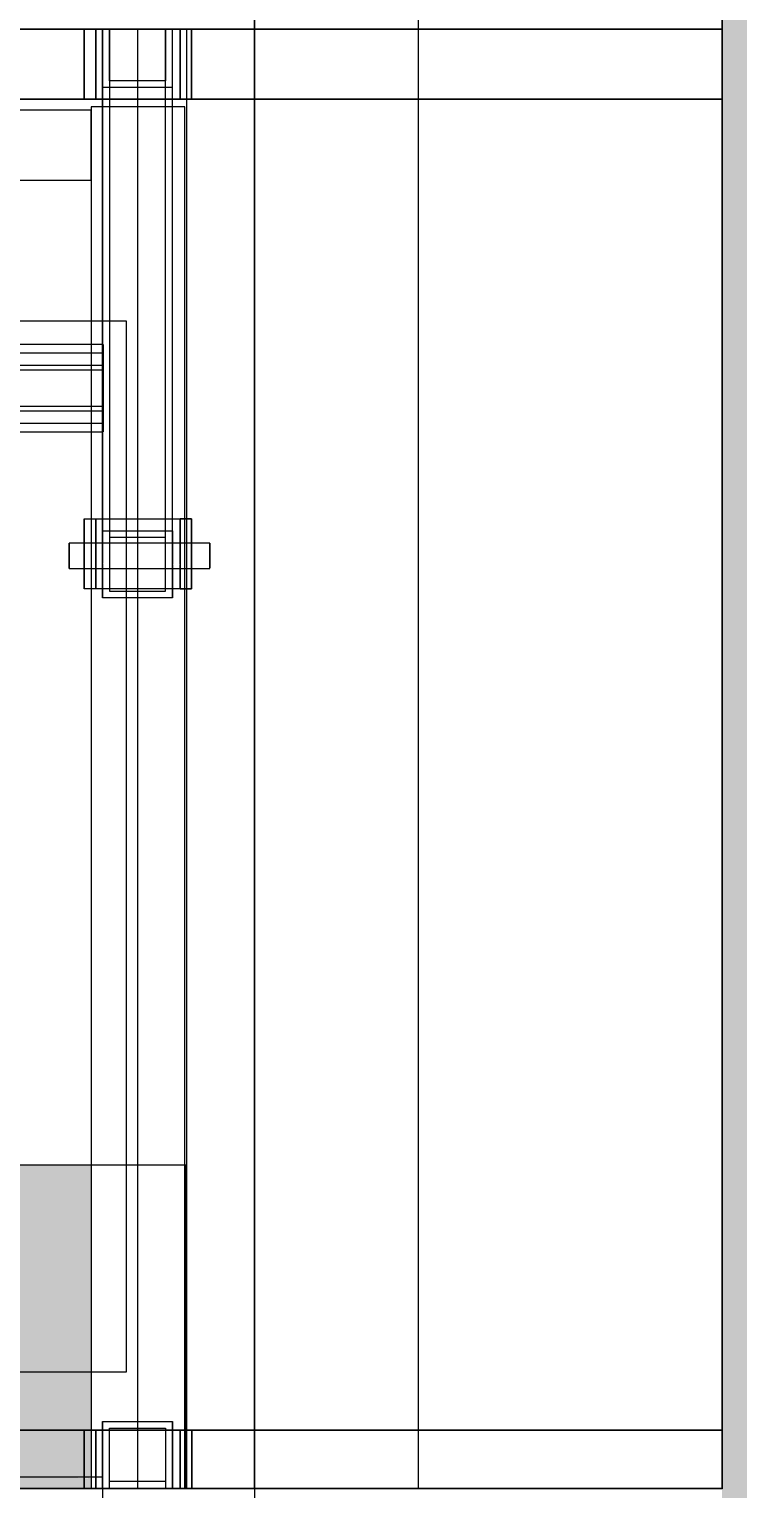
# Model space of a CAD drawing. Header units: millimetres. Extents: x 39486 to 115248, y -1987 to 27400.
# Drawn here: x 75891 to 76194, y 6461 to 7086 of the extents above; entities that cross this region are included whole.
import ezdxf

# ---------------------------------------------------------------- set-up
doc = ezdxf.new("R2010")
doc.units = ezdxf.units.MM
for name, color, linetype, lineweight in [('0-1', 7, 'Continuous', 9), ('A-ANNO-DIMS', 7, 'Continuous', 9), ('A-ANNO-DIMS-25', 7, 'Continuous', 9), ('A-GLAZ', 7, 'Continuous', 9), ('I-WALL', 7, 'Continuous', 9)]:
    doc.layers.add(name, color=color, linetype=linetype, lineweight=lineweight)
doc.layers.add('0-2', color=7, linetype='Continuous', lineweight=9, transparency=0.7)
for name, color, linetype, lineweight, true_color in [('A-DETL', 9, 'Continuous', 9, 0x808080), ('I-FURN-10', 7, 'Continuous', 9, 0xf3f3f3), ('I-FURN-11', 7, 'Continuous', 9, 0xd9d9d9), ('I-FURN-12', 7, 'Continuous', 9, 0xc9c9c9), ('I-FURN-13', 7, 'Continuous', 9, 0xb3b3b3), ('I-FURN-14', 7, 'Continuous', 9, 0xe0e0e0), ('I-FURN-20', 7, 'Continuous', 9, 0xd3d3d3), ('I-FURN-28', 7, 'Continuous', 9, 0xdcdcdc), ('I-FURN-3', 7, 'Continuous', 9, 0xc0c0c0), ('I-FURN-37', 7, 'Continuous', 9, 0xe6e6e6), ('I-FURN-46', 7, 'Continuous', 9, 0x939393), ('I-FURN-7', 7, 'Continuous', 9, 0xe9e9e9), ('I-FURN-78', 7, 'Continuous', 9, 0x818181), ('I-FURN-79', 7, 'Continuous', 9, 0xb9b9b9), ('I-FURN-8', 7, 'Continuous', 9, 0xefefef), ('I-FURN-82', 7, 'Continuous', 9, 0xd5d5d5), ('I-FURN-83', 7, 'Continuous', 9, 0x868686)]:
    doc.layers.add(name, color=color, linetype=linetype, lineweight=lineweight, true_color=true_color)
doc.layers.add('I-FURN-109', color=7, linetype='Continuous', lineweight=9, true_color=0x7f7f7f, transparency=0.7)
doc.styles.add('ISOCPEUR_1', font='isocpeur.ttf', dxfattribs={"width": 0.9, "height": 62.5})
doc.dimstyles.new('ISO-2_5_0_9К_БОЛЬШОЙ_1', dxfattribs={"dimscale": 304.8, "dimtxt": 62.248823, "dimasz": 0.123031, "dimexe": 0.098425, "dimexo": 0.246063, "dimgap": 0, "dimtad": 1, "dimdec": 0, "dimrnd": 10, "dimzin": 0, "dimdsep": 46, "dimtxsty": 'ISOCPEUR_1', "dimblk1": 'OBLIQUE', "dimblk2": 'OBLIQUE', "dimsah": 1, "dimcen": 0.09, "dimdle": 0.098425, "dimazin": 0, "dimtfac": 1, "dimtdec": 4, "dimtix": 1, "dimtmove": 0, "dimatfit": 3, "dimfxl": 1, "dimtvp": 1, "dimtolj": 1, "dimtzin": 0, "dimarcsym": 2})

# ---------------------------------------------------------------- blocks, each defined once
blk = doc.blocks.new('120_Окно_СКБ_1Ст - 120_Окно_СКБ_1Ст 900х2500_h_-19906774-Развертка 2_19-1')
at = {"layer": 'A-GLAZ'}
for p, q in [((48810.29, 7086.35), (48810.29, 7261.33)), ((48880.29, 7261.33), (48880.29, 7086.35)), ((48760.29, 7064.32), (48760.29, 7086.35)), ((48810.29, 7056.35), (48810.29, 7086.35)), ((48880.29, 7086.35), (48880.29, 7056.35)), ((48760.29, 7056.4), (48760.29, 7064.32)), ((48760.29, 6889.83), (48760.29, 7056.35)), ((48810.29, 6486.34), (48810.29, 7056.35)), ((48880.29, 7056.35), (48880.29, 6486.34)), ((48760.29, 6861.56), (48760.29, 6889.83)), ((48760.29, 6490.11), (48760.29, 6861.56)), ((48760.29, 6486.34), (48760.29, 6490.11)), ((48760.29, 6464.32), (48760.29, 6486.34)), ((48810.29, 6461.33), (48810.29, 6486.34)), ((48880.29, 6486.34), (48880.29, 6461.33)), ((48760.29, 6461.45), (48760.29, 6464.32))]:
    blk.add_line(p, q, dxfattribs=at)
blk = doc.blocks.new('Sports-Recreation_Goals-Nets_Unisport_Upward-Hinged-Practice-Basketball-Goall - 5_13-V51-Развертка 2_19-1')
at = {"layer": '0-2'}
blk.add_hatch(color=256, dxfattribs=at).paths.add_polyline_path([(49010.42, 6411.33), (49060.42, 6411.33), (49060.42, 7311.33), (48880.29, 7311.33), (48880.29, 7261.47), (49010.42, 7261.33), (49010.4, 6456.34), (48880.29, 6456.34), (48880.29, 6411.33), (49010.4, 6411.33)])
at = {"layer": '0-1'}
for p, q in [((48737.37, 6866.19), (48730.9, 6866.19)), ((48742.31, 6866.19), (48737.37, 6866.19)), ((48745.18, 6866.19), (48742.31, 6866.19)), ((48755.42, 6866.19), (48745.18, 6866.19)), ((48775.18, 6866.19), (48755.42, 6866.19)), ((48778.44, 6866.19), (48775.18, 6866.19)), ((48783.37, 6866.19), (48778.44, 6866.19)), ((48791.11, 6866.19), (48783.37, 6866.19)), ((48730.9, 6855.41), (48737.37, 6855.41)), ((48737.37, 6855.41), (48742.31, 6855.41)), ((48742.31, 6855.41), (48745.18, 6855.41)), ((48745.18, 6855.41), (48755.42, 6855.41)), ((48755.42, 6855.41), (48775.18, 6855.41)), ((48775.18, 6855.41), (48778.44, 6855.41)), ((48778.44, 6855.41), (48783.37, 6855.41)), ((48783.37, 6855.41), (48791.11, 6855.41)), ((48737.43, 6466.21), (48542.92, 6466.21)), ((48745.18, 6466.21), (48737.43, 6466.21))]:
    blk.add_line(p, q, dxfattribs=at)
at = {"layer": 'I-FURN-10'}
for q in [(48745.18, 6465.97), (48745.18, 6465.77)]:
    blk.add_line((48745.18, 6461.45), q, dxfattribs=at)
at = {"layer": 'I-FURN-11'}
for p, q in [((48745.18, 6947.64), (48745.18, 6917.62)), ((48745.53, 6947.64), (48745.53, 6942.52)), ((48745.18, 6942.52), (48745.53, 6942.52)), ((48745.53, 6942.52), (48745.53, 6917.62)), ((48748.18, 6876.7), (48755.42, 6876.7))]:
    blk.add_line(p, q, dxfattribs=at)
at = {"layer": 'I-FURN-12'}
for p, q in [((48745.18, 6951.4), (48745.18, 6947.64)), ((48745.53, 6951.4), (48745.53, 6947.64)), ((48740.42, 6947.64), (48740.42, 6917.62)), ((48745.53, 6947.64), (48745.18, 6947.64)), ((48745.53, 6940.54), (48745.53, 6947.64)), ((48745.53, 6947.64), (48745.53, 6924.72)), ((48470.42, 6942.52), (48745.18, 6942.52)), ((48745.18, 6940.54), (48745.53, 6940.54)), ((48745.53, 6917.62), (48745.53, 6940.54)), ((48745.53, 6924.72), (48745.18, 6924.72)), ((48745.53, 6924.72), (48745.53, 6917.62)), ((48745.18, 6917.62), (48745.53, 6917.62)), ((48745.18, 6917.62), (48745.18, 6913.87)), ((48745.53, 6917.62), (48745.53, 6913.87)), ((48745.18, 6876.7), (48748.18, 6876.7)), ((48748.18, 6876.7), (48755.42, 6876.7)), ((48748.18, 6871.54), (48755.42, 6871.54)), ((48737.37, 6866.11), (48737.37, 6855.48)), ((48740.42, 6866.13), (48740.42, 6855.47)), ((48742.31, 6855.46), (48742.31, 6866.14)), ((48745.18, 6866.15), (48745.18, 6857.49)), ((48748.18, 6866.17), (48748.18, 6855.52)), ((48745.18, 6857.21), (48745.18, 6855.44)), ((48755.42, 6846.7), (48745.18, 6846.7))]:
    blk.add_line(p, q, dxfattribs=at)
at = {"layer": 'I-FURN-13'}
for p, q in [((49010.4, 7056.35), (49010.4, 7086.35)), ((49010.42, 7086.35), (49010.42, 7056.35)), ((48745.18, 6961.33), (48745.18, 6951.4)), ((48748.18, 6961.33), (48748.18, 6868.68)), ((48748.18, 6961.33), (48748.18, 6845.75)), ((48740.42, 6951.4), (48740.42, 6947.64)), ((48745.49, 6951.4), (48745.18, 6951.4)), ((48745.53, 6922.74), (48745.53, 6951.4)), ((48745.18, 6947.64), (48470.42, 6947.64)), ((48470.42, 6940.54), (48745.18, 6940.54)), ((48745.18, 6924.72), (48175.53, 6924.72)), ((48463.92, 6917.62), (48745.18, 6917.62)), ((48740.42, 6917.62), (48740.42, 6913.87)), ((48745.18, 6913.87), (48745.18, 6871.54)), ((48737.37, 6876.7), (48737.37, 6866.11)), ((48737.37, 6876.7), (48745.18, 6876.7)), ((48740.42, 6876.7), (48740.42, 6866.13)), ((48742.31, 6866.14), (48742.31, 6876.7)), ((48745.18, 6876.7), (48748.18, 6876.7)), ((48745.18, 6871.54), (48745.18, 6866.15)), ((48745.18, 6871.54), (48748.18, 6871.54)), ((48730.9, 6866.18), (48730.9, 6864.38)), ((48730.9, 6864.38), (48730.9, 6855.52)), ((48748.18, 6868.68), (48748.18, 6866.17)), ((48755.42, 6868.68), (48748.18, 6868.68)), ((48737.37, 6855.48), (48737.37, 6846.7)), ((48740.42, 6855.47), (48740.42, 6846.7)), ((48742.31, 6846.7), (48742.31, 6855.46)), ((48745.18, 6855.44), (48745.18, 6842.88)), ((48748.18, 6855.43), (48748.18, 6845.75)), ((48745.18, 6846.7), (48737.37, 6846.7)), ((48755.42, 6846.7), (48745.18, 6846.7)), ((48748.18, 6845.75), (48755.42, 6845.75)), ((49010.43, 6486.34), (49010.43, 6461.33))]:
    blk.add_line(p, q, dxfattribs=at)
at = {"layer": 'I-FURN-14'}
for p, q in [((47910.44, 7086.35), (48810.29, 7086.35)), ((48737.37, 7056.4), (48737.37, 7086.35)), ((48783.37, 7056.4), (48783.37, 7086.35)), ((48810.29, 7086.35), (49010.4, 7086.35)), ((48810.29, 7056.35), (47910.44, 7056.35)), ((48737.37, 7056.4), (48783.37, 7056.4)), ((48745.18, 7056.35), (48745.18, 6961.33)), ((48748.18, 7053.15), (48745.18, 7053.15)), ((48748.18, 7056.35), (48748.18, 6961.33)), ((48748.18, 7056.35), (48748.18, 6961.33)), ((48772.18, 6868.68), (48772.18, 7056.35)), ((48772.18, 6845.75), (48772.18, 7056.35)), ((48775.18, 7053.15), (48772.18, 7053.15)), ((48775.18, 6871.54), (48775.18, 7056.35)), ((49010.4, 7056.35), (48810.29, 7056.35)), ((48772.18, 6876.7), (48775.18, 6876.7)), ((48775.18, 6876.7), (48783.37, 6876.7)), ((48778.44, 6866.14), (48778.44, 6876.7)), ((48780.42, 6866.13), (48780.42, 6876.7)), ((48783.37, 6876.7), (48783.37, 6866.11)), ((48772.18, 6871.54), (48775.18, 6871.54)), ((48775.18, 6871.54), (48775.18, 6866.15)), ((48772.18, 6868.68), (48755.42, 6868.68)), ((48772.18, 6866.17), (48772.18, 6868.68)), ((48791.11, 6864.38), (48791.11, 6866.18)), ((48791.11, 6855.52), (48791.11, 6864.38)), ((48772.18, 6845.75), (48772.18, 6855.43)), ((48775.18, 6855.44), (48775.18, 6842.88)), ((48778.44, 6846.7), (48778.44, 6855.46)), ((48780.42, 6846.7), (48780.42, 6855.47)), ((48783.37, 6855.48), (48783.37, 6846.7)), ((48775.18, 6846.7), (48755.42, 6846.7)), ((48755.42, 6845.75), (48772.18, 6845.75)), ((48783.37, 6846.7), (48775.18, 6846.7)), ((48745.18, 6486.34), (48745.18, 6490.11)), ((48775.18, 6486.34), (48775.18, 6490.11)), ((48542.92, 6486.34), (48810.29, 6486.34)), ((48737.43, 6461.33), (48737.43, 6486.34)), ((48783.43, 6486.34), (48737.43, 6486.34)), ((48748.18, 6486.34), (48748.18, 6487.24)), ((48772.18, 6487.24), (48772.18, 6486.34)), ((48783.43, 6461.33), (48783.43, 6486.34)), ((48810.29, 6486.34), (49010.4, 6486.34))]:
    blk.add_line(p, q, dxfattribs=at)
at = {"layer": 'I-FURN-20'}
for p, q in [((48810.29, 7086.35), (47910.44, 7086.35)), ((49010.4, 7086.35), (48810.29, 7086.35)), ((47910.44, 7056.35), (48810.29, 7056.35)), ((48740.42, 7051.65), (48464.42, 7051.65)), ((48745.18, 7053.15), (48740.42, 7053.15)), ((48740.42, 7053.15), (48740.42, 6961.33)), ((48740.42, 7021.65), (48740.42, 7051.65)), ((48745.18, 6961.33), (48745.18, 7056.35)), ((48775.18, 6842.88), (48775.18, 7056.35)), ((48780.42, 7053.15), (48775.18, 7053.15)), ((48780.42, 6876.7), (48780.42, 7053.15)), ((48810.29, 7056.35), (49010.4, 7056.35)), ((48464.42, 7021.65), (48740.42, 7021.65)), ((48775.18, 6876.7), (48778.44, 6876.7)), ((48783.37, 6876.7), (48778.44, 6876.7)), ((48778.44, 6876.7), (48778.44, 6846.7)), ((48783.37, 6846.7), (48783.37, 6876.7)), ((48791.11, 6866.19), (48791.11, 6857.21)), ((48791.11, 6857.21), (48791.11, 6855.52)), ((48778.44, 6846.7), (48775.18, 6846.7)), ((48778.44, 6846.7), (48783.37, 6846.7)), ((48780.42, 6600), (48780.42, 6846.7)), ((48775.18, 6842.88), (48755.42, 6842.88)), ((48745.18, 6490.11), (48775.18, 6490.11)), ((48745.18, 6490.11), (48745.18, 6486.34)), ((48775.18, 6490.11), (48775.18, 6486.34)), ((48810.29, 6486.34), (48542.92, 6486.34)), ((48748.18, 6487.24), (48772.18, 6487.24)), ((48748.18, 6486.34), (48748.18, 6487.24)), ((48772.18, 6487.24), (48772.18, 6486.34)), ((49010.4, 6486.34), (48810.29, 6486.34)), ((48810.29, 6461.33), (48542.92, 6461.33)), ((49010.4, 6461.33), (48810.29, 6461.33))]:
    blk.add_line(p, q, dxfattribs=at)
at = {"layer": 'I-FURN-28'}
for p, q in [((48740.42, 6486.34), (48740.42, 6465.94)), ((48780.42, 6461.33), (48780.42, 6486.34))]:
    blk.add_line(p, q, dxfattribs=at)
at = {"layer": 'I-FURN-3'}
for p, q in [((49010.4, 7261.47), (49010.4, 6461.19)), ((48755.42, 6961.33), (48165.42, 6961.33)), ((48755.42, 6511.33), (48755.42, 6961.33)), ((48542.92, 6511.33), (48755.42, 6511.33)), ((48542.92, 6461.33), (48810.29, 6461.33)), ((48810.29, 6461.33), (49010.4, 6461.33))]:
    blk.add_line(p, q, dxfattribs=at)
at = {"layer": 'I-FURN-37'}
blk.add_line((48740.42, 6465.94), (48740.42, 6461.33), dxfattribs=at)
at = {"layer": 'I-FURN-46'}
for p, q in [((49010.4, 7086.35), (49010.4, 7261.33)), ((49010.42, 7261.33), (49010.42, 6461.33)), ((49010.42, 7056.35), (49010.42, 7086.35)), ((49010.4, 6461.33), (49010.4, 7056.35)), ((48755.42, 6961.33), (48165.42, 6961.33)), ((48740.42, 6961.33), (48740.42, 6951.4)), ((48745.18, 6842.88), (48745.18, 6961.33)), ((48755.42, 6511.33), (48755.42, 6961.33)), ((48745.18, 6951.4), (48470.42, 6951.4)), ((48745.53, 6922.74), (48175.53, 6922.74)), ((48745.53, 6913.87), (48745.53, 6922.74)), ((48463.92, 6913.87), (48745.53, 6913.87)), ((48740.42, 6913.87), (48740.42, 6876.7)), ((48737.37, 6846.7), (48737.37, 6876.7)), ((48737.37, 6876.7), (48742.31, 6876.7)), ((48742.31, 6876.7), (48745.18, 6876.7)), ((48742.31, 6876.7), (48742.31, 6846.7)), ((48730.9, 6866.08), (48730.9, 6866.19)), ((48730.9, 6857.21), (48730.9, 6866.08)), ((48730.9, 6855.41), (48730.9, 6857.21)), ((48730.9, 6855.52), (48730.9, 6855.41)), ((48742.31, 6846.7), (48737.37, 6846.7)), ((48740.42, 6846.7), (48740.42, 6600)), ((48745.18, 6846.7), (48742.31, 6846.7)), ((48755.42, 6842.88), (48745.18, 6842.88)), ((48542.92, 6511.33), (48755.42, 6511.33)), ((49010.43, 6461.33), (49010.43, 6486.34))]:
    blk.add_line(p, q, dxfattribs=at)
at = {"layer": 'I-FURN-7'}
for p, q in [((48737.37, 7086.35), (48737.37, 7056.4)), ((48742.31, 7056.4), (48742.31, 7086.35)), ((48742.31, 7086.35), (48742.31, 7056.4)), ((48745.18, 7061.45), (48745.18, 7086.35)), ((48748.18, 7064.32), (48748.18, 7086.35)), ((48772.18, 7086.35), (48772.18, 7064.32)), ((48775.18, 7061.45), (48775.18, 7086.35)), ((48778.44, 7056.4), (48778.44, 7086.35)), ((48778.44, 7086.35), (48778.44, 7056.4)), ((48783.37, 7086.35), (48783.37, 7056.4)), ((48772.18, 7064.32), (48748.18, 7064.32)), ((48745.18, 7056.4), (48745.18, 7061.45)), ((48775.18, 7061.45), (48745.18, 7061.45)), ((48775.18, 7056.4), (48775.18, 7061.45)), ((48737.37, 7056.4), (48742.31, 7056.4)), ((48742.31, 7056.4), (48778.44, 7056.4)), ((48772.18, 7053.15), (48748.18, 7053.15)), ((48783.37, 7056.4), (48778.44, 7056.4)), ((48755.42, 6876.7), (48772.18, 6876.7)), ((48772.18, 6876.7), (48775.18, 6876.7)), ((48755.42, 6871.54), (48772.18, 6871.54)), ((48772.18, 6863.62), (48772.18, 6866.17)), ((48775.18, 6866.15), (48775.18, 6857.21)), ((48778.44, 6860.45), (48778.44, 6866.14)), ((48780.42, 6855.47), (48780.42, 6866.13)), ((48783.37, 6866.11), (48783.37, 6855.48)), ((48772.18, 6855.43), (48772.18, 6863.36)), ((48778.44, 6857.21), (48778.44, 6860.3)), ((48775.18, 6857), (48775.18, 6855.44)), ((48778.44, 6855.46), (48778.44, 6856.95)), ((48775.18, 6846.7), (48755.42, 6846.7)), ((48737.43, 6486.34), (48737.43, 6461.33)), ((48742.36, 6486.34), (48737.43, 6486.34)), ((48778.49, 6486.34), (48742.36, 6486.34)), ((48742.36, 6461.33), (48742.36, 6486.34)), ((48742.36, 6486.34), (48742.36, 6461.33)), ((48745.18, 6486.34), (48745.18, 6461.45)), ((48748.18, 6464.32), (48748.18, 6486.34)), ((48772.18, 6486.34), (48772.18, 6464.32)), ((48775.18, 6486.34), (48775.18, 6461.45)), ((48778.49, 6461.33), (48778.49, 6486.34)), ((48778.49, 6486.34), (48783.43, 6486.34)), ((48778.49, 6486.34), (48778.49, 6461.33)), ((48783.43, 6486.34), (48783.43, 6461.33)), ((48772.18, 6464.32), (48748.18, 6464.32)), ((48775.18, 6461.45), (48745.18, 6461.45))]:
    blk.add_line(p, q, dxfattribs=at)
at = {"layer": 'I-FURN-78'}
blk.add_line((48740.42, 6600), (48740.42, 6511.33), dxfattribs=at)
at = {"layer": 'I-FURN-79'}
for p, q in [((48780.42, 6486.34), (48780.42, 6600)), ((48740.42, 6511.33), (48740.42, 6486.34))]:
    blk.add_line(p, q, dxfattribs=at)
at = {"layer": 'I-FURN-8'}
for p, q in [((48745.18, 7086.35), (48745.18, 7056.4)), ((48748.18, 7086.35), (48748.18, 7056.4)), ((48772.18, 7056.4), (48772.18, 7086.35)), ((48775.18, 7056.4), (48775.18, 7086.35)), ((48748.18, 7064.32), (48748.18, 7056.4)), ((48772.18, 7056.4), (48772.18, 7064.32)), ((48755.42, 6876.7), (48772.18, 6876.7)), ((48745.18, 6465.97), (48745.18, 6486.34)), ((48748.18, 6461.45), (48748.18, 6486.34)), ((48772.18, 6486.34), (48772.18, 6461.45)), ((48775.18, 6461.45), (48775.18, 6486.34)), ((48745.18, 6466.21), (48745.18, 6461.63)), ((48748.18, 6461.45), (48748.18, 6464.32)), ((48772.18, 6464.32), (48772.18, 6461.45))]:
    blk.add_line(p, q, dxfattribs=at)
at = {"layer": 'I-FURN-82'}
blk.add_line((48745.18, 6461.37), (48745.18, 6456.35), dxfattribs=at)
at = {"layer": 'I-FURN-83'}
blk.add_line((49010.42, 6461.33), (49010.42, 7261.33), dxfattribs=at)
blk = doc.blocks.new('Мат в спортивном зале - Т8-31176864-Развертка 2_19-1')
at = {"layer": 'I-FURN-109'}
h = blk.add_hatch(color=256, dxfattribs=at)
h.paths.add_polyline_path([(48266.72, 6511.33), (48377.92, 6511.33), (48377.68, 6536.32), (48266.72, 6536.32)])
h.paths.add_polyline_path([(48259.8, 6511.33), (48266.72, 6511.33), (48266.72, 6536.32), (48259.1, 6536.32), (48259.1, 6511.33)])
h.paths.add_polyline_path([(48676.94, 6561.33), (48478.41, 6561.33), (48478.41, 6556.35), (48542.92, 6556.34), (48542.92, 6555.7), (48676.94, 6555.7), (48676.94, 6557.37)])
h.paths.add_polyline_path([(48740.42, 6511.33), (48740.42, 6600), (48705.42, 6600), (48705.22, 6561.33), (48676.94, 6561.33), (48676.94, 6555.7), (48702.66, 6555.41), (48705.22, 6552.58), (48705.39, 6536.33), (48542.92, 6536.32), (48542.92, 6511.33), (48708.28, 6511.33)])
h.paths.add_polyline_path([(48238.19, 6511.33), (48259.1, 6511.33), (48259.1, 6536.32), (48238.19, 6536.32)])
h.paths.add_polyline_path([(48215.42, 6511.33), (48238.19, 6511.33), (48238.19, 6536.32), (48215.44, 6536.33), (48215.62, 6552.7), (48218.45, 6555.7), (48377.92, 6555.7), (48377.92, 6556.34), (48445.42, 6556.35), (48445.42, 6561.33), (48215.42, 6561.33), (48215.42, 6600), (48180.42, 6600), (48180.42, 6511.33)])
h = blk.add_hatch(color=256, dxfattribs=at)
h.paths.add_polyline_path([(48180.42, 6486.34), (48377.92, 6486.34), (48377.68, 6511.33), (48180.42, 6511.33), (48180.42, 6503.02)])
h.paths.add_polyline_path([(48613.82, 6486.34), (48740.42, 6486.34), (48740.42, 6511.33), (48542.92, 6511.33), (48542.92, 6486.34)])
h.paths.add_polyline_path([(48780.42, 6486.34), (48780.82, 6486.34), (48780.82, 6600), (48780.42, 6600), (48780.42, 6503.02)])
h.paths.add_polyline_path([(48478.41, 6561.33), (48705.42, 6561.33), (48705.42, 6600), (48478.41, 6600), (48478.41, 6570.63)])
h.paths.add_polyline_path([(48445.42, 6561.33), (48445.42, 6600), (48215.42, 6600), (48215.42, 6561.33), (48424.91, 6561.33)])
h = blk.add_hatch(color=256, dxfattribs=at)
h.paths.add_polyline_path([(48688.59, 6465.77), (48737.43, 6465.97), (48737.43, 6486.34), (48542.92, 6486.34), (48543.09, 6465.88), (48598.7, 6466.04), (48688.55, 6465.77)])
h.paths.add_polyline_path([(48377.92, 6465.77), (48377.92, 6486.34), (48183.38, 6486.34), (48183.38, 6465.93), (48270.41, 6465.77), (48363.21, 6465.77)])
h.paths.add_polyline_path([(48780.82, 6486.34), (48780.82, 6486.34), (48780.42, 6486.34)])
h.paths.add_polyline_path([(48478.23, 6561.33), (48478.41, 6561.33), (48478.15, 6600), (48475.42, 6600), (48475.42, 6561.33), (48478.15, 6561.33)])
h = blk.add_hatch(color=256, dxfattribs=at)
h.paths.add_polyline_path([(48183.38, 6465.93), (48183.38, 6486.34), (48180.42, 6486.34), (48180.42, 6465.94)])
h.paths.add_polyline_path([(48231.8, 6461.33), (48377.92, 6461.33), (48377.92, 6465.77), (48183.38, 6465.68), (48183.38, 6461.33), (48231.76, 6461.33)])
h.paths.add_polyline_path([(48737.43, 6465.93), (48740.42, 6465.97), (48740.42, 6486.34), (48737.43, 6486.34), (48737.43, 6465.97)])
h.paths.add_polyline_path([(48715.42, 6461.33), (48737.43, 6461.54), (48737.43, 6465.93), (48669.68, 6465.86), (48631.02, 6466.04), (48542.92, 6465.88), (48543.09, 6461.33), (48708.28, 6461.33)])
h.paths.add_polyline_path([(48780.82, 6461.33), (48780.82, 6486.34), (48780.42, 6486.34), (48780.42, 6461.33)])
h = blk.add_hatch(color=256, dxfattribs=at)
h.paths.add_polyline_path([(48740.42, 6461.33), (48740.42, 6465.94), (48737.43, 6465.68), (48737.43, 6461.33)])
h.paths.add_polyline_path([(48180.42, 6461.33), (48183.38, 6461.54), (48183.38, 6465.93), (48180.42, 6465.68), (48180.42, 6461.54)])
h = blk.add_hatch(color=256, dxfattribs=at)
h.paths.add_polyline_path([(48183.38, 6461.19), (48183.38, 6461.33), (48180.42, 6461.19)])
h.paths.add_polyline_path([(48740.42, 6461.19), (48740.42, 6461.33), (48737.43, 6461.19)])
blk.add_hatch(color=256, dxfattribs=at).paths.add_polyline_path([(48780.82, 6461.19), (48780.82, 6461.33), (48780.42, 6461.19)])
at = {"layer": 'I-FURN-20'}
for p in [(48755.42, 6600), (48780.82, 6486.34)]:
    blk.add_line(p, (48780.82, 6600), dxfattribs=at)
at = {"layer": 'I-FURN-46'}
blk.add_line((48705.42, 6600), (48755.42, 6600), dxfattribs=at)
at = {"layer": 'I-FURN-7'}
blk.add_line((48780.82, 6461.33), (48780.82, 6486.34), dxfattribs=at)
blk = doc.blocks.new('DIMBLOCK38-Развертка 2_19-1')
at = {"layer": 'A-ANNO-DIMS-25'}
for p, q in [((81498.07, 11890), (81498.07, 4180)), ((75401.71, 11860), (81528.07, 11860)), ((81498.07, 11860), (75401.71, 11860)), ((81449.59, 4210), (81528.07, 4210)), ((81498.07, 4210), (81449.59, 4210))]:
    blk.add_line(p, q, dxfattribs=at)
at = {"layer": 'A-ANNO-DIMS-25', "lineweight": 20}
for p, q in [((81498.07, 11860), (81479.32, 11878.75)), ((81498.07, 11860), (81516.82, 11841.25)), ((81498.07, 4210), (81479.32, 4228.75)), ((81498.07, 4210), (81516.82, 4191.25))]:
    blk.add_line(p, q, dxfattribs=at)
at = {"layer": 'A-ANNO-DIMS-25', "color": 0, "insert": (81416.42, 7955.99), "char_height": 62.5, "width": 189.6195, "attachment_point": 1, "rotation": 90, "line_spacing_factor": 1.149209, "style": 'ISOCPEUR_1'}
blk.add_mtext('7650', dxfattribs=at)
blk = doc.blocks.new('_Oblique')
at = {"color": 0, "linetype": 'ByBlock', "lineweight": -2}
blk.add_line((-0.5, -0.5), (0.5, 0.5), dxfattribs=at)

msp = doc.modelspace()

# ---------------------------------------------------------------- linework, layer by layer
at = {"layer": 'A-DETL'}
msp.add_line((75987, 7450), (75987, 5050), dxfattribs=at)
at = {"layer": 'I-WALL'}
for p, q in [((75958, 7056.4), (75958, 7086.35)), ((75958, 6486.34), (75958, 7056.35)), ((75958, 6461.33), (75958, 6486.34))]:
    msp.add_line(p, q, dxfattribs=at)

# ---------------------------------------------------------------- block references
at = {"layer": 'A-GLAZ'}
msp.add_blockref('120_Окно_СКБ_1Ст - 120_Окно_СКБ_1Ст 900х2500_h_-19906774-Развертка 2_19-1', (27176.71, 0), dxfattribs=at)
at = {"layer": 'I-FURN-3'}
for name in ['Sports-Recreation_Goals-Nets_Unisport_Upward-Hinged-Practice-Basketball-Goall - 5_13-V51-Развертка 2_19-1', 'Мат в спортивном зале - Т8-31176864-Развертка 2_19-1']:
    msp.add_blockref(name, (27176.71, 0), dxfattribs=at)

# ---------------------------------------------------------------- dimensions: what is measured, and where the dimension line sits
at = {"layer": 'A-ANNO-DIMS'}
dim = msp.add_linear_dim(base=(81498.07, 4210), p1=(75326.71, 11860), p2=(81524.59, 4210), angle=90, dimstyle='ISO-2_5_0_9К_БОЛЬШОЙ_1', override={"dimpost": '<>', "dimfxl": 9845.616795}, dxfattribs=at)
dim.commit()
dim.dimension.update_dxf_attribs({"geometry": 'DIMBLOCK38-Развертка 2_19-1', "text_midpoint": (81466.82, 8035)})

doc.saveas('drawing.dxf')
